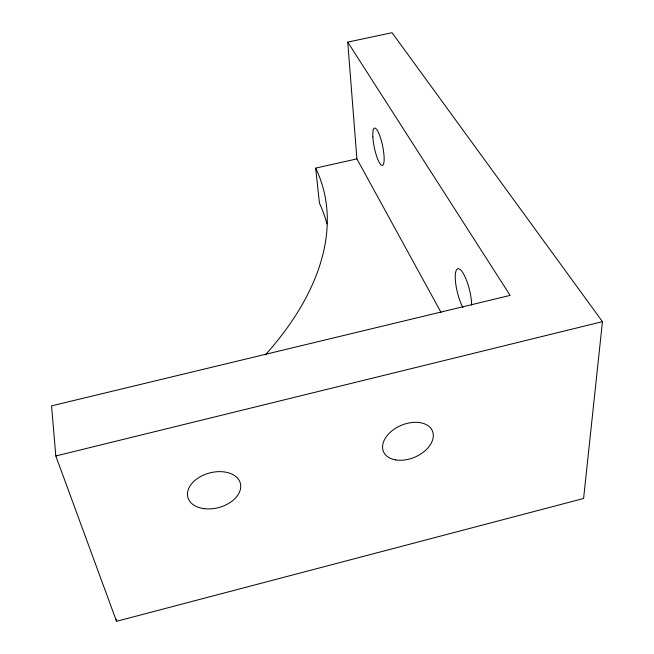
<?xml version="1.0" encoding="UTF-8"?>
<svg xmlns="http://www.w3.org/2000/svg" width="654" height="654" viewBox="0 0 654 654"><rect width="100%" height="100%" fill="white"/><g stroke="black" fill="none" stroke-linecap="round" stroke-linejoin="round"><path stroke-width="0.98" d="M602.457 321.654L583.597 498.487L116.535 621.3L55.811 455.985L51.543 405.864L510.136 295.395L347.74 42.109L392.057 32.7L602.457 321.654L55.811 455.985M265.344 354.909A380.375 209.493 -18.7 0 0 315.653 168.119L356.904 158.881L441.115 312.555M116.281 619.281L116.535 621.3M315.653 168.119L319.438 203.108A369.829 212.738 -19.3 0 1 326.91 223.84M347.74 42.109L356.904 158.881M462.942 307.552A22.964 6.188 76 0 1 455.258 276.299A22.964 6.188 76 0 1 463.612 273.977A22.964 6.188 76 0 1 471.591 305.148M395.727 459.917A26.561 17.29 -22.9 0 0 433.308 435.163A26.561 17.29 -22.9 0 0 394.779 428.795A26.561 17.29 -22.9 0 0 395.727 459.917M204.056 508.657A27.166 17.887 -15 0 0 240.492 483.911A27.166 17.887 -15 0 0 197.737 478.295A27.166 17.887 -15 0 0 204.056 508.657M372.862 136.972A19.089 4.218 78.2 0 0 382.067 165.454A19.089 4.218 78.2 0 0 380.489 137.855A19.089 4.218 78.2 0 0 372.862 136.972"/></g></svg>
